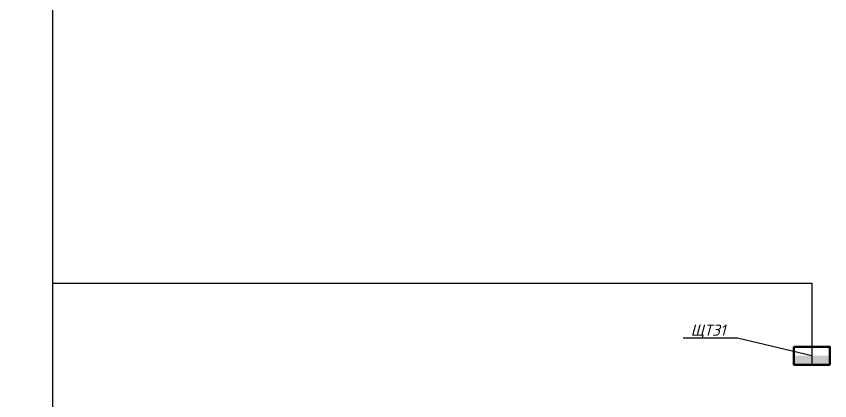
# Model space of a CAD drawing. Header units: millimetres. Extents: x -164867 to 807677, y -316775 to 513985.
# Drawn here: x -33833 to -20233, y 235562 to 241992 of the extents above; entities that cross this region are included whole.
import ezdxf
from ezdxf import colors
from ezdxf.entities.mleader import LeaderData, LeaderLine
from ezdxf.math import Vec2, Vec3

# ---------------------------------------------------------------- set-up
doc = ezdxf.new("R2010")
doc.units = ezdxf.units.MM
for name, color, linetype, lineweight in [('E_В лотку', 5, 'Kabl_in_Lotok', 30), ('E_Позначення', 7, 'Continuous', 15), ('E_Щити', 1, 'Continuous', 50)]:
    doc.layers.add(name, color=color, linetype=linetype, lineweight=lineweight)
doc.styles.add('ISO', font='isocpeui.ttf')
doc.linetypes.add('Kabl_in_Lotok', pattern='A,10,[130,ltypeshp.shx,S=1,R=0,X=0,Y=0],1,[130,ltypeshp.shx,S=1,R=90,X=0,Y=-1],1,[130,ltypeshp.shx,S=1,R=0,X=0,Y=0],10', length=22)

# ---------------------------------------------------------------- blocks, each defined once
blk = doc.blocks.new('*U6')
at = {"lineweight": 40}
h = blk.add_hatch(color=0, dxfattribs=at)
h.dxf.hatch_style = 1
h.paths.add_polyline_path([(300, 150), (-300, 150), (-300, 0), (300, 0)])
at = {"color": 0}
blk.add_lwpolyline([(-300, 300), (300, 300), (300, 0), (-300, 0)], close=True, dxfattribs=at)
blk = doc.blocks.new('_None')

msp = doc.modelspace()

# ---------------------------------------------------------------- linework, layer by layer
at = {"layer": 'E_В лотку', "ltscale": 100}
for points in [[(-33832.62, 223368.06), (-33832.62, 224085.96), (-33223.1, 224085.96), (-33223.1, 252626.73)], [(-33223.1, 237525.89), (-20532.62, 237525.89), (-20532.62, 236164.44)]]:
    msp.add_lwpolyline(points, dxfattribs=at)

# ---------------------------------------------------------------- block references
at = {"layer": 'E_Щити'}
msp.add_blockref('*U6', (-20532.62, 236164.44), dxfattribs=at)

# ---------------------------------------------------------------- next in the draw order: leaders
at = {"layer": 'E_Позначення', "color": 7, "lineweight": 9}
ml = msp.add_multileader_mtext('Standard', dxfattribs=at)
ml.set_content('\\pxt2;ЩТЗ1', color=7, style='ISO')
ml.set_leader_properties()
ml.set_arrow_properties(name='NONE')
ml.build(insert=Vec2(0, 0))
ml.multileader.update_dxf_attribs({"has_text_frame": 1, "text_left_attachment_type": 7, "text_right_attachment_type": 8, "dogleg_length": 100, "arrow_head_size": 200})
ctx = ml.context
ctx.base_point, ctx.char_height, ctx.arrow_head_size, ctx.landing_gap_size, ctx.plane_origin = Vec3(-22711.41, 236610.33), 187.5, 200, 100, Vec3(-60305.28, 231834.06)
ctx.left_attachment, ctx.right_attachment, ctx.text_align_type = 7, 8, 2
notes = []
notes.append((ctx, [(0, (1, 1, 0), (-21775.05, 236610.33), (-1, 0), 100, [(0, [(-20532.62, 236314.44)], 0, [])])]))
ctx.mtext.insert, ctx.mtext.alignment, ctx.mtext.line_spacing_factor, ctx.mtext.flow_direction = Vec3(-21975.05, 236835.33), 3, 0.72, 5
ctx.mtext.has_bg_fill, ctx.mtext.bg_color, ctx.mtext.bg_scale_factor, ctx.mtext.bg_transparency, ctx.mtext.use_window_bg_color = 1, -1027028792, 1.5, 0, 1
for ctx, leaders in notes:
    for number, flags, end, landing, length, lines in leaders:
        leader = LeaderData()
        leader.index, (leader.has_last_leader_line, leader.has_dogleg_vector, leader.attachment_direction) = number, flags
        leader.last_leader_point, leader.dogleg_vector, leader.dogleg_length = Vec3(end), Vec3(landing), length
        for number, points, colour, breaks in lines:
            line = LeaderLine()
            line.index, line.vertices, line.color, line.breaks = number, Vec3.list(points), colors.encode_raw_color(colour), breaks
            leader.lines.append(line)
        ctx.leaders.append(leader)

doc.saveas('drawing.dxf')
